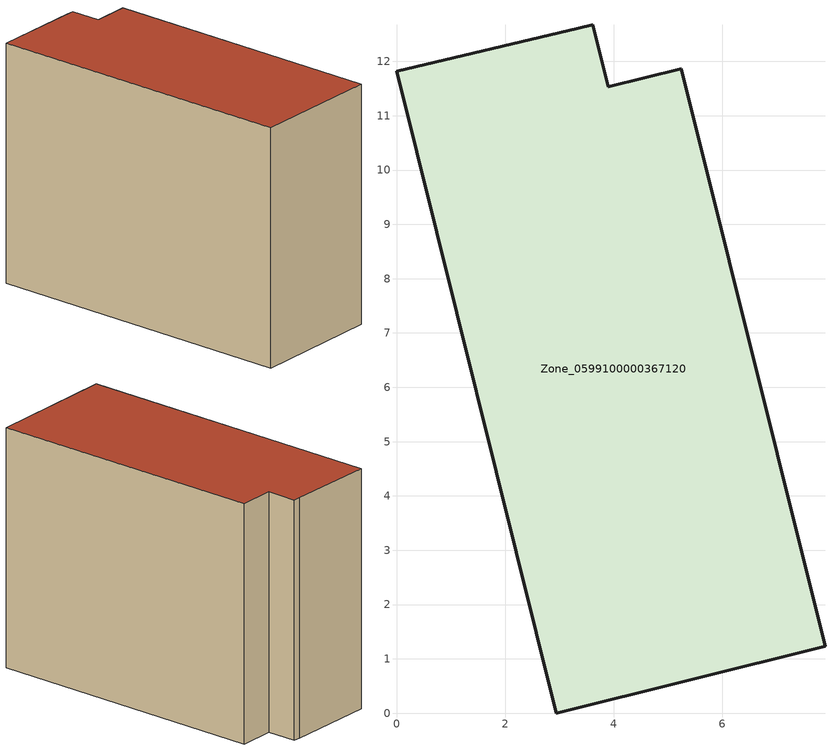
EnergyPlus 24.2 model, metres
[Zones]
Zone_0599100000367120
 floor ground (C_G): 0,11.82 3.34,12.61 3.62,12.67 3.9,11.53 5.24,11.87 7.89,1.24 2.94,0 z0
 wall outside (C_F): 2.94,0 7.89,1.24 5.24,11.87 3.9,11.53 3.62,12.67 3.34,12.61 0,11.82 2.94,0 z0:9.33
 roof outside (C_R): 3.34,12.61 0,11.82 2.94,0 7.89,1.24 5.24,11.87 3.9,11.53 3.62,12.67 z9.33
[BUILDING]
Pand.0599100000367120: North Axis=0; Terrain=City; Loads Convergence Tolerance Value=0.04; Temperature Convergence Tolerance Value=0.4; Solar Distribution=FullExterior; Maximum Number of Warmup Days=25; Minimum Number of Warmup Days=1
[Site:Location]
Rotterdam.The.Hague.AP_ZH_NLD Design_Conditions: Latitude=51.96; Longitude=4.45; Time Zone=1; Elevation=-4.5
[SITE:GROUNDTEMPERATURE:BUILDINGSURFACE]
18, 18, 18, 18, 18, 18, 18, 18, 18, 18, 18, 18
[MATERIAL] Thermal Absorptance=0.9; Solar Absorptance=0.7; Visible Absorptance=0.7
Name | Roughness | Thickness | Conductivity | Density | Specific Heat
G.TI.1992-2005 | MediumSmooth | 0.15 | 0.06 | 540 | 1210
F.TI.1992-2005 | Rough | 0.3 | 0.12 | 1920 | 840
R.TI.1992-2005 | MediumRough | 0.2 | 0.08 | 1500 | 1000
[CONSTRUCTION]
C_G: G.TI.1992-2005
C_F: F.TI.1992-2005
C_R: R.TI.1992-2005
[ZONE]
Zone_0599100000367120: Type=1; Multiplier=1; Ceiling Height=Autocalculate; Volume=Autocalculate; Floor Area=autocalculate; Part of Total Floor Area=Yes
[ZONEINFILTRATION:DESIGNFLOWRATE]
Infil_Zone_0599100000367120: Zone or ZoneList or Space or SpaceList=Zone_0599100000367120; Schedule=AlwaysOn; Design Flow Rate Calculation Method=Flow/Area; Flow Rate per Floor Area=0.0015; Constant Term Coefficient=1; Temperature Term Coefficient=0; Velocity Term Coefficient=0; Velocity Squared Term Coefficient=0
[HVACTEMPLATE:ZONE:IDEALLOADSAIRSYSTEM]
Zone_0599100000367120: Maximum Heating Supply Air Temperature=50; Minimum Cooling Supply Air Temperature=13; Maximum Heating Supply Air Humidity Ratio=0.0156; Minimum Cooling Supply Air Humidity Ratio=0.0077; Heating Limit=NoLimit; Cooling Limit=NoLimit; Dehumidification Control Type=ConstantSensibleHeatRatio; Cooling Sensible Heat Ratio=0.7; Dehumidification Setpoint=60; Humidification Control Type=None; Humidification Setpoint=30; Outdoor Air Method=None; Outdoor Air Flow Rate per Person=0.00944; Outdoor Air Flow Rate per Zone Floor Area=0; Outdoor Air Flow Rate per Zone=0; Demand Controlled Ventilation Type=None; Outdoor Air Economizer Type=NoEconomizer; Heat Recovery Type=None; Sensible Heat Recovery Effectiveness=0.7; Latent Heat Recovery Effectiveness=0.65
[ZONECONTROL:THERMOSTAT]
ThermostatControl_Zone_0599100000367120: Zone or ZoneList=Zone_0599100000367120; Control Type Schedule=DualSetpointControlType; Control 1=Thermostat_Zone_0599100000367120; Temperature Difference Between Cutout And Setpoint=0
[THERMOSTATSETPOINT:DUALSETPOINT]
Thermostat_Zone_0599100000367120: Heating Setpoint Temperature Schedule=HeatingSetpoint_Zone_0599100000367120; Cooling Setpoint Temperature Schedule=CoolingSetpoint_Zone_0599100000367120
[SCHEDULE:COMPACT]
HeatingSetpoint_Zone_0599100000367120: Through: 12/31, For: AllDays, Until: 24:00, 21
CoolingSetpoint_Zone_0599100000367120: Through: 12/31, For: AllDays, Until: 24:00, 24
DualSetpointControlType: Through: 12/31, For: AllDays, Until: 24:00, 4
AlwaysOn: Through: 12/31, For: AllDays, Until: 24:00, 1
